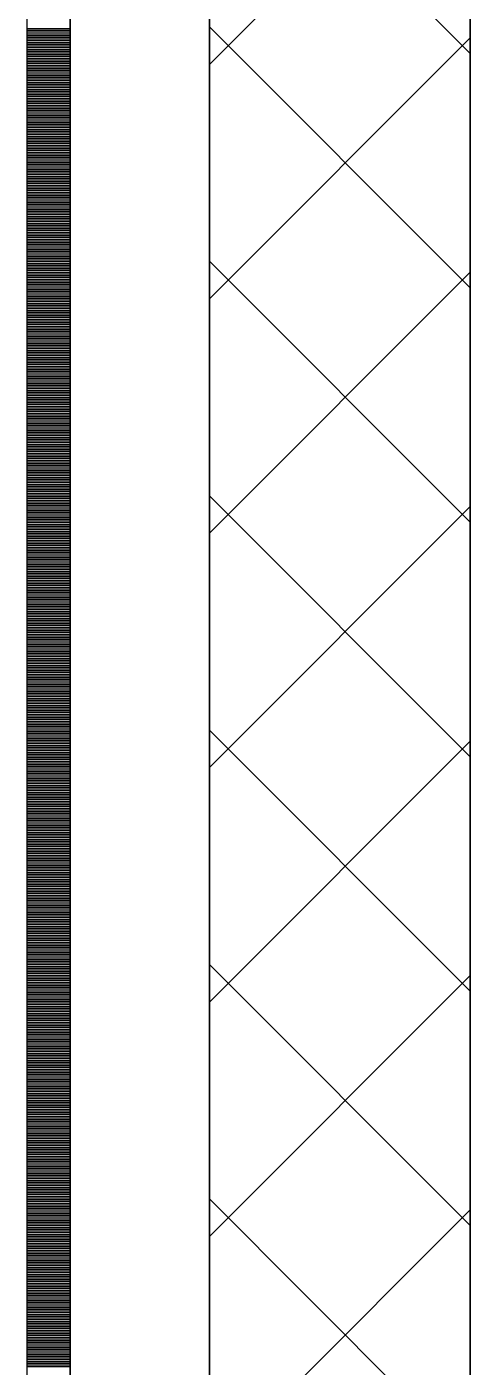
# Model space of a CAD drawing. Header units: millimetres. Extents: x -231292 to 573618, y -153144 to 564035.
# Drawn here: x 8548 to 8803, y 244443 to 245213 of the extents above; entities that cross this region are included whole.
import ezdxf

# ---------------------------------------------------------------- set-up
doc = ezdxf.new("R2010")
doc.units = ezdxf.units.MM
for name, color, linetype, lineweight in [('АР_Стены ПЕНОблок', 250, 'Continuous', 20), ('АР_Тонкая', 250, 'Continuous', 5), ('АР_Утеплитель', 250, 'Continuous', 0), ('АР_Штриховка', 250, 'Continuous', 0)]:
    doc.layers.add(name, color=color, linetype=linetype, lineweight=lineweight)
doc.layers.add('КР_Балки-0.5', color=60, linetype='Continuous', lineweight=50, plot=False)

msp = doc.modelspace()

# ---------------------------------------------------------------- linework, layer by layer
at = {"layer": 'АР_Стены ПЕНОблок', "color": 18, "linetype": 'Continuous', "lineweight": 25, "true_color": 0x000000}
msp.add_line((8803.243, 263866.253), (8803.243, 187666.253), dxfattribs=at)
at = {"layer": 'АР_Тонкая', "color": 18, "linetype": 'Continuous', "lineweight": 25, "true_color": 0x000000}
for p, q in [((8548.243, 263866.253), (8548.243, 187666.253)), ((8573.243, 263866.253), (8573.243, 187666.253)), ((8573.243, 187666.253), (8573.243, 263866.253)), ((8653.243, 187666.253), (8653.243, 263866.253))]:
    msp.add_line(p, q, dxfattribs=at)
at = {"layer": 'АР_Утеплитель', "color": 18, "linetype": 'Continuous', "lineweight": 25, "true_color": 0x000000}
for p, q in [((8653.243, 263866.253), (8653.243, 187666.253)), ((8803.243, 187666.253), (8803.243, 263866.253))]:
    msp.add_line(p, q, dxfattribs=at)
at = {"layer": 'АР_Штриховка', "color": 18, "linetype": 'Continuous', "lineweight": 25, "true_color": 0x000000}
for p, q in [((8803.243, 245197.605), (8653.243, 245347.605)), ((8653.243, 245191.318), (8803.243, 245341.318)), ((8548.243, 245212.002), (8573.243, 245212.002)), ((8548.243, 245211.002), (8573.243, 245211.002)), ((8548.243, 245210.002), (8573.243, 245210.002)), ((8548.243, 245209.002), (8573.243, 245209.002)), ((8803.243, 245062.901), (8653.243, 245212.901)), ((8548.243, 245208.002), (8573.243, 245208.002)), ((8548.243, 245207.002), (8573.243, 245207.002)), ((8548.243, 245206.002), (8573.243, 245206.002)), ((8548.243, 245205.002), (8573.243, 245205.002)), ((8548.243, 245204.002), (8573.243, 245204.002)), ((8548.243, 245203.002), (8573.243, 245203.002)), ((8548.243, 245202.002), (8573.243, 245202.002)), ((8548.243, 245201.002), (8573.243, 245201.002)), ((8653.243, 245056.614), (8803.243, 245206.614)), ((8548.243, 245200.002), (8573.243, 245200.002)), ((8548.243, 245199.002), (8573.243, 245199.002)), ((8548.243, 245198.002), (8573.243, 245198.002)), ((8548.243, 245197.002), (8573.243, 245197.002)), ((8548.243, 245196.002), (8573.243, 245196.002)), ((8548.243, 245195.002), (8573.243, 245195.002)), ((8548.243, 245194.002), (8573.243, 245194.002)), ((8548.243, 245193.002), (8573.243, 245193.002)), ((8548.243, 245192.002), (8573.243, 245192.002)), ((8548.243, 245191.002), (8573.243, 245191.002)), ((8548.243, 245190.002), (8573.243, 245190.002)), ((8548.243, 245189.002), (8573.243, 245189.002)), ((8548.243, 245188.002), (8573.243, 245188.002)), ((8548.243, 245187.002), (8573.243, 245187.002)), ((8548.243, 245186.002), (8573.243, 245186.002)), ((8548.243, 245185.002), (8573.243, 245185.002)), ((8548.243, 245184.002), (8573.243, 245184.002)), ((8548.243, 245183.002), (8573.243, 245183.002)), ((8548.243, 245182.002), (8573.243, 245182.002)), ((8548.243, 245181.002), (8573.243, 245181.002)), ((8548.243, 245180.002), (8573.243, 245180.002)), ((8548.243, 245179.002), (8573.243, 245179.002)), ((8548.243, 245178.002), (8573.243, 245178.002)), ((8548.243, 245177.002), (8573.243, 245177.002)), ((8548.243, 245176.002), (8573.243, 245176.002)), ((8548.243, 245175.002), (8573.243, 245175.002)), ((8548.243, 245174.002), (8573.243, 245174.002)), ((8548.243, 245173.002), (8573.243, 245173.002)), ((8548.243, 245172.002), (8573.243, 245172.002)), ((8548.243, 245171.002), (8573.243, 245171.002)), ((8548.243, 245170.002), (8573.243, 245170.002)), ((8548.243, 245169.002), (8573.243, 245169.002)), ((8548.243, 245168.002), (8573.243, 245168.002)), ((8548.243, 245167.002), (8573.243, 245167.002)), ((8548.243, 245166.002), (8573.243, 245166.002)), ((8548.243, 245165.002), (8573.243, 245165.002)), ((8548.243, 245164.002), (8573.243, 245164.002)), ((8548.243, 245163.002), (8573.243, 245163.002)), ((8548.243, 245162.002), (8573.243, 245162.002)), ((8548.243, 245161.002), (8573.243, 245161.002)), ((8548.243, 245160.002), (8573.243, 245160.002)), ((8548.243, 245159.002), (8573.243, 245159.002)), ((8548.243, 245158.002), (8573.243, 245158.002)), ((8548.243, 245157.002), (8573.243, 245157.002)), ((8548.243, 245156.002), (8573.243, 245156.002)), ((8548.243, 245155.002), (8573.243, 245155.002)), ((8548.243, 245154.002), (8573.243, 245154.002)), ((8548.243, 245153.002), (8573.243, 245153.002)), ((8548.243, 245152.002), (8573.243, 245152.002)), ((8548.243, 245151.002), (8573.243, 245151.002)), ((8548.243, 245150.002), (8573.243, 245150.002)), ((8548.243, 245149.002), (8573.243, 245149.002)), ((8548.243, 245148.002), (8573.243, 245148.002)), ((8548.243, 245147.002), (8573.243, 245147.002)), ((8548.243, 245146.002), (8573.243, 245146.002)), ((8548.243, 245145.002), (8573.243, 245145.002)), ((8548.243, 245144.002), (8573.243, 245144.002)), ((8548.243, 245143.002), (8573.243, 245143.002)), ((8548.243, 245142.002), (8573.243, 245142.002)), ((8548.243, 245141.002), (8573.243, 245141.002)), ((8548.243, 245140.002), (8573.243, 245140.002)), ((8548.243, 245139.002), (8573.243, 245139.002)), ((8548.243, 245138.002), (8573.243, 245138.002)), ((8548.243, 245137.002), (8573.243, 245137.002)), ((8548.243, 245136.002), (8573.243, 245136.002)), ((8548.243, 245135.002), (8573.243, 245135.002)), ((8548.243, 245134.002), (8573.243, 245134.002)), ((8548.243, 245133.002), (8573.243, 245133.002)), ((8548.243, 245132.002), (8573.243, 245132.002)), ((8548.243, 245131.002), (8573.243, 245131.002)), ((8548.243, 245130.002), (8573.243, 245130.002)), ((8548.243, 245129.002), (8573.243, 245129.002)), ((8548.243, 245128.002), (8573.243, 245128.002)), ((8548.243, 245127.002), (8573.243, 245127.002)), ((8548.243, 245126.002), (8573.243, 245126.002)), ((8548.243, 245125.002), (8573.243, 245125.002)), ((8548.243, 245124.002), (8573.243, 245124.002)), ((8548.243, 245123.002), (8573.243, 245123.002)), ((8548.243, 245122.002), (8573.243, 245122.002)), ((8548.243, 245121.002), (8573.243, 245121.002)), ((8548.243, 245120.002), (8573.243, 245120.002)), ((8548.243, 245119.002), (8573.243, 245119.002)), ((8548.243, 245118.002), (8573.243, 245118.002)), ((8548.243, 245117.002), (8573.243, 245117.002)), ((8548.243, 245116.002), (8573.243, 245116.002)), ((8548.243, 245115.002), (8573.243, 245115.002)), ((8548.243, 245114.002), (8573.243, 245114.002)), ((8548.243, 245113.002), (8573.243, 245113.002)), ((8548.243, 245112.002), (8573.243, 245112.002)), ((8548.243, 245111.002), (8573.243, 245111.002)), ((8548.243, 245110.002), (8573.243, 245110.002)), ((8548.243, 245109.002), (8573.243, 245109.002)), ((8548.243, 245108.002), (8573.243, 245108.002)), ((8548.243, 245107.002), (8573.243, 245107.002)), ((8548.243, 245106.002), (8573.243, 245106.002)), ((8548.243, 245105.002), (8573.243, 245105.002)), ((8548.243, 245104.002), (8573.243, 245104.002)), ((8548.243, 245103.002), (8573.243, 245103.002)), ((8548.243, 245102.002), (8573.243, 245102.002)), ((8548.243, 245101.002), (8573.243, 245101.002)), ((8548.243, 245100.002), (8573.243, 245100.002)), ((8548.243, 245099.002), (8573.243, 245099.002)), ((8548.243, 245098.002), (8573.243, 245098.002)), ((8548.243, 245097.002), (8573.243, 245097.002)), ((8548.243, 245096.002), (8573.243, 245096.002)), ((8548.243, 245095.002), (8573.243, 245095.002)), ((8548.243, 245094.002), (8573.243, 245094.002)), ((8548.243, 245093.002), (8573.243, 245093.002)), ((8548.243, 245092.002), (8573.243, 245092.002)), ((8548.243, 245091.002), (8573.243, 245091.002)), ((8548.243, 245090.002), (8573.243, 245090.002)), ((8548.243, 245089.002), (8573.243, 245089.002)), ((8548.243, 245088.002), (8573.243, 245088.002)), ((8548.243, 245087.002), (8573.243, 245087.002)), ((8548.243, 245086.002), (8573.243, 245086.002)), ((8548.243, 245085.002), (8573.243, 245085.002)), ((8548.243, 245084.002), (8573.243, 245084.002)), ((8548.243, 245083.002), (8573.243, 245083.002)), ((8548.243, 245082.002), (8573.243, 245082.002)), ((8548.243, 245081.002), (8573.243, 245081.002)), ((8548.243, 245080.002), (8573.243, 245080.002)), ((8548.243, 245079.002), (8573.243, 245079.002)), ((8548.243, 245078.002), (8573.243, 245078.002)), ((8803.243, 244928.197), (8653.243, 245078.197)), ((8548.243, 245077.002), (8573.243, 245077.002)), ((8548.243, 245076.002), (8573.243, 245076.002)), ((8548.243, 245075.002), (8573.243, 245075.002)), ((8548.243, 245074.002), (8573.243, 245074.002)), ((8548.243, 245073.002), (8573.243, 245073.002)), ((8548.243, 245072.002), (8573.243, 245072.002)), ((8548.243, 245071.002), (8573.243, 245071.002)), ((8548.243, 245070.002), (8573.243, 245070.002)), ((8653.243, 244921.91), (8803.243, 245071.91)), ((8548.243, 245069.002), (8573.243, 245069.002)), ((8548.243, 245068.002), (8573.243, 245068.002)), ((8548.243, 245067.002), (8573.243, 245067.002)), ((8548.243, 245066.002), (8573.243, 245066.002)), ((8548.243, 245065.002), (8573.243, 245065.002)), ((8548.243, 245064.002), (8573.243, 245064.002)), ((8548.243, 245063.002), (8573.243, 245063.002)), ((8548.243, 245062.002), (8573.243, 245062.002)), ((8548.243, 245061.002), (8573.243, 245061.002)), ((8548.243, 245060.002), (8573.243, 245060.002)), ((8548.243, 245059.002), (8573.243, 245059.002)), ((8548.243, 245058.002), (8573.243, 245058.002)), ((8548.243, 245057.002), (8573.243, 245057.002)), ((8548.243, 245056.002), (8573.243, 245056.002)), ((8548.243, 245055.002), (8573.243, 245055.002)), ((8548.243, 245054.002), (8573.243, 245054.002)), ((8548.243, 245053.002), (8573.243, 245053.002)), ((8548.243, 245052.002), (8573.243, 245052.002)), ((8548.243, 245051.002), (8573.243, 245051.002)), ((8548.243, 245050.002), (8573.243, 245050.002)), ((8548.243, 245049.002), (8573.243, 245049.002)), ((8548.243, 245048.002), (8573.243, 245048.002)), ((8548.243, 245047.002), (8573.243, 245047.002)), ((8548.243, 245046.002), (8573.243, 245046.002)), ((8548.243, 245045.002), (8573.243, 245045.002)), ((8548.243, 245044.002), (8573.243, 245044.002)), ((8548.243, 245043.002), (8573.243, 245043.002)), ((8548.243, 245042.002), (8573.243, 245042.002)), ((8548.243, 245041.002), (8573.243, 245041.002)), ((8548.243, 245040.002), (8573.243, 245040.002)), ((8548.243, 245039.002), (8573.243, 245039.002)), ((8548.243, 245038.002), (8573.243, 245038.002)), ((8548.243, 245037.002), (8573.243, 245037.002)), ((8548.243, 245036.002), (8573.243, 245036.002)), ((8548.243, 245035.002), (8573.243, 245035.002)), ((8548.243, 245034.002), (8573.243, 245034.002)), ((8548.243, 245033.002), (8573.243, 245033.002)), ((8548.243, 245032.002), (8573.243, 245032.002)), ((8548.243, 245031.002), (8573.243, 245031.002)), ((8548.243, 245030.002), (8573.243, 245030.002)), ((8548.243, 245029.002), (8573.243, 245029.002)), ((8548.243, 245028.002), (8573.243, 245028.002)), ((8548.243, 245027.002), (8573.243, 245027.002)), ((8548.243, 245026.002), (8573.243, 245026.002)), ((8548.243, 245025.002), (8573.243, 245025.002)), ((8548.243, 245024.002), (8573.243, 245024.002)), ((8548.243, 245023.002), (8573.243, 245023.002)), ((8548.243, 245022.002), (8573.243, 245022.002)), ((8548.243, 245021.002), (8573.243, 245021.002)), ((8548.243, 245020.002), (8573.243, 245020.002)), ((8548.243, 245019.002), (8573.243, 245019.002)), ((8548.243, 245018.002), (8573.243, 245018.002)), ((8548.243, 245017.002), (8573.243, 245017.002)), ((8548.243, 245016.002), (8573.243, 245016.002)), ((8548.243, 245015.002), (8573.243, 245015.002)), ((8548.243, 245014.002), (8573.243, 245014.002)), ((8548.243, 245013.002), (8573.243, 245013.002)), ((8548.243, 245012.002), (8573.243, 245012.002)), ((8548.243, 245011.002), (8573.243, 245011.002)), ((8548.243, 245010.002), (8573.243, 245010.002)), ((8548.243, 245009.002), (8573.243, 245009.002)), ((8548.243, 245008.002), (8573.243, 245008.002)), ((8548.243, 245007.002), (8573.243, 245007.002)), ((8548.243, 245006.002), (8573.243, 245006.002)), ((8548.243, 245005.002), (8573.243, 245005.002)), ((8548.243, 245004.002), (8573.243, 245004.002)), ((8548.243, 245003.002), (8573.243, 245003.002)), ((8548.243, 245002.002), (8573.243, 245002.002)), ((8548.243, 245001.002), (8573.243, 245001.002)), ((8548.243, 245000.002), (8573.243, 245000.002)), ((8548.243, 244999.002), (8573.243, 244999.002)), ((8548.243, 244998.002), (8573.243, 244998.002)), ((8548.243, 244997.002), (8573.243, 244997.002)), ((8548.243, 244996.002), (8573.243, 244996.002)), ((8548.243, 244995.002), (8573.243, 244995.002)), ((8548.243, 244994.002), (8573.243, 244994.002)), ((8548.243, 244993.002), (8573.243, 244993.002)), ((8548.243, 244992.002), (8573.243, 244992.002)), ((8548.243, 244991.002), (8573.243, 244991.002)), ((8548.243, 244990.002), (8573.243, 244990.002)), ((8548.243, 244989.002), (8573.243, 244989.002)), ((8548.243, 244988.002), (8573.243, 244988.002)), ((8548.243, 244987.002), (8573.243, 244987.002)), ((8548.243, 244986.002), (8573.243, 244986.002)), ((8548.243, 244985.002), (8573.243, 244985.002)), ((8548.243, 244984.002), (8573.243, 244984.002)), ((8548.243, 244983.002), (8573.243, 244983.002)), ((8548.243, 244982.002), (8573.243, 244982.002)), ((8548.243, 244981.002), (8573.243, 244981.002)), ((8548.243, 244980.002), (8573.243, 244980.002)), ((8548.243, 244979.002), (8573.243, 244979.002)), ((8548.243, 244978.002), (8573.243, 244978.002)), ((8548.243, 244977.002), (8573.243, 244977.002)), ((8548.243, 244976.002), (8573.243, 244976.002)), ((8548.243, 244975.002), (8573.243, 244975.002)), ((8548.243, 244974.002), (8573.243, 244974.002)), ((8548.243, 244973.002), (8573.243, 244973.002)), ((8548.243, 244972.002), (8573.243, 244972.002)), ((8548.243, 244971.002), (8573.243, 244971.002)), ((8548.243, 244970.002), (8573.243, 244970.002)), ((8548.243, 244969.002), (8573.243, 244969.002)), ((8548.243, 244968.002), (8573.243, 244968.002)), ((8548.243, 244967.002), (8573.243, 244967.002)), ((8548.243, 244966.002), (8573.243, 244966.002)), ((8548.243, 244965.002), (8573.243, 244965.002)), ((8548.243, 244964.002), (8573.243, 244964.002)), ((8548.243, 244963.002), (8573.243, 244963.002)), ((8548.243, 244962.002), (8573.243, 244962.002)), ((8548.243, 244961.002), (8573.243, 244961.002)), ((8548.243, 244960.002), (8573.243, 244960.002)), ((8548.243, 244959.002), (8573.243, 244959.002)), ((8548.243, 244958.002), (8573.243, 244958.002)), ((8548.243, 244957.002), (8573.243, 244957.002)), ((8548.243, 244956.002), (8573.243, 244956.002)), ((8548.243, 244955.002), (8573.243, 244955.002)), ((8548.243, 244954.002), (8573.243, 244954.002)), ((8548.243, 244953.002), (8573.243, 244953.002)), ((8548.243, 244952.002), (8573.243, 244952.002)), ((8548.243, 244951.002), (8573.243, 244951.002)), ((8548.243, 244950.002), (8573.243, 244950.002)), ((8548.243, 244949.002), (8573.243, 244949.002)), ((8548.243, 244948.002), (8573.243, 244948.002)), ((8548.243, 244947.002), (8573.243, 244947.002)), ((8548.243, 244946.002), (8573.243, 244946.002)), ((8548.243, 244945.002), (8573.243, 244945.002)), ((8548.243, 244944.002), (8573.243, 244944.002)), ((8548.243, 244943.002), (8573.243, 244943.002)), ((8548.243, 244942.002), (8573.243, 244942.002)), ((8548.243, 244941.002), (8573.243, 244941.002)), ((8548.243, 244940.002), (8573.243, 244940.002)), ((8548.243, 244939.002), (8573.243, 244939.002)), ((8803.243, 244793.493), (8653.243, 244943.493)), ((8548.243, 244938.002), (8573.243, 244938.002)), ((8548.243, 244937.002), (8573.243, 244937.002)), ((8548.243, 244936.002), (8573.243, 244936.002)), ((8548.243, 244935.002), (8573.243, 244935.002)), ((8548.243, 244934.002), (8573.243, 244934.002)), ((8548.243, 244933.002), (8573.243, 244933.002)), ((8548.243, 244932.002), (8573.243, 244932.002)), ((8653.243, 244787.206), (8803.243, 244937.206)), ((8548.243, 244931.002), (8573.243, 244931.002)), ((8548.243, 244930.002), (8573.243, 244930.002)), ((8548.243, 244929.002), (8573.243, 244929.002)), ((8548.243, 244928.002), (8573.243, 244928.002)), ((8548.243, 244927.002), (8573.243, 244927.002)), ((8548.243, 244926.002), (8573.243, 244926.002)), ((8548.243, 244925.002), (8573.243, 244925.002)), ((8548.243, 244924.002), (8573.243, 244924.002)), ((8548.243, 244923.002), (8573.243, 244923.002)), ((8548.243, 244922.002), (8573.243, 244922.002)), ((8548.243, 244921.002), (8573.243, 244921.002)), ((8548.243, 244920.002), (8573.243, 244920.002)), ((8548.243, 244919.002), (8573.243, 244919.002)), ((8548.243, 244918.002), (8573.243, 244918.002)), ((8548.243, 244917.002), (8573.243, 244917.002)), ((8548.243, 244916.002), (8573.243, 244916.002)), ((8548.243, 244915.002), (8573.243, 244915.002)), ((8548.243, 244914.002), (8573.243, 244914.002)), ((8548.243, 244913.002), (8573.243, 244913.002)), ((8548.243, 244912.002), (8573.243, 244912.002)), ((8548.243, 244911.002), (8573.243, 244911.002)), ((8548.243, 244910.002), (8573.243, 244910.002)), ((8548.243, 244909.002), (8573.243, 244909.002)), ((8548.243, 244908.002), (8573.243, 244908.002)), ((8548.243, 244907.002), (8573.243, 244907.002)), ((8548.243, 244906.002), (8573.243, 244906.002)), ((8548.243, 244905.002), (8573.243, 244905.002)), ((8548.243, 244904.002), (8573.243, 244904.002)), ((8548.243, 244903.002), (8573.243, 244903.002)), ((8548.243, 244902.002), (8573.243, 244902.002)), ((8548.243, 244901.002), (8573.243, 244901.002)), ((8548.243, 244900.002), (8573.243, 244900.002)), ((8548.243, 244899.002), (8573.243, 244899.002)), ((8548.243, 244898.002), (8573.243, 244898.002)), ((8548.243, 244897.002), (8573.243, 244897.002)), ((8548.243, 244896.002), (8573.243, 244896.002)), ((8548.243, 244895.002), (8573.243, 244895.002)), ((8548.243, 244894.002), (8573.243, 244894.002)), ((8548.243, 244893.002), (8573.243, 244893.002)), ((8548.243, 244892.002), (8573.243, 244892.002)), ((8548.243, 244891.002), (8573.243, 244891.002)), ((8548.243, 244890.002), (8573.243, 244890.002)), ((8548.243, 244889.002), (8573.243, 244889.002)), ((8548.243, 244888.002), (8573.243, 244888.002)), ((8548.243, 244887.002), (8573.243, 244887.002)), ((8548.243, 244886.002), (8573.243, 244886.002)), ((8548.243, 244885.002), (8573.243, 244885.002)), ((8548.243, 244884.002), (8573.243, 244884.002)), ((8548.243, 244883.002), (8573.243, 244883.002)), ((8548.243, 244882.002), (8573.243, 244882.002)), ((8548.243, 244881.002), (8573.243, 244881.002)), ((8548.243, 244880.002), (8573.243, 244880.002)), ((8548.243, 244879.002), (8573.243, 244879.002)), ((8548.243, 244878.002), (8573.243, 244878.002)), ((8548.243, 244877.002), (8573.243, 244877.002)), ((8548.243, 244876.002), (8573.243, 244876.002)), ((8548.243, 244875.002), (8573.243, 244875.002)), ((8548.243, 244874.002), (8573.243, 244874.002)), ((8548.243, 244873.002), (8573.243, 244873.002)), ((8548.243, 244872.002), (8573.243, 244872.002)), ((8548.243, 244871.002), (8573.243, 244871.002)), ((8548.243, 244870.002), (8573.243, 244870.002)), ((8548.243, 244869.002), (8573.243, 244869.002)), ((8548.243, 244868.002), (8573.243, 244868.002)), ((8548.243, 244867.002), (8573.243, 244867.002)), ((8548.243, 244866.002), (8573.243, 244866.002)), ((8548.243, 244865.002), (8573.243, 244865.002)), ((8548.243, 244864.002), (8573.243, 244864.002)), ((8548.243, 244863.002), (8573.243, 244863.002)), ((8548.243, 244862.002), (8573.243, 244862.002)), ((8548.243, 244861.002), (8573.243, 244861.002)), ((8548.243, 244860.002), (8573.243, 244860.002)), ((8548.243, 244859.002), (8573.243, 244859.002)), ((8548.243, 244858.002), (8573.243, 244858.002)), ((8548.243, 244857.002), (8573.243, 244857.002)), ((8548.243, 244856.002), (8573.243, 244856.002)), ((8548.243, 244855.002), (8573.243, 244855.002)), ((8548.243, 244854.002), (8573.243, 244854.002)), ((8548.243, 244853.002), (8573.243, 244853.002)), ((8548.243, 244852.002), (8573.243, 244852.002)), ((8548.243, 244851.002), (8573.243, 244851.002)), ((8548.243, 244850.002), (8573.243, 244850.002)), ((8548.243, 244849.002), (8573.243, 244849.002)), ((8548.243, 244848.002), (8573.243, 244848.002)), ((8548.243, 244847.002), (8573.243, 244847.002)), ((8548.243, 244846.002), (8573.243, 244846.002)), ((8548.243, 244845.002), (8573.243, 244845.002)), ((8548.243, 244844.002), (8573.243, 244844.002)), ((8548.243, 244843.002), (8573.243, 244843.002)), ((8548.243, 244842.002), (8573.243, 244842.002)), ((8548.243, 244841.002), (8573.243, 244841.002)), ((8548.243, 244840.002), (8573.243, 244840.002)), ((8548.243, 244839.002), (8573.243, 244839.002)), ((8548.243, 244838.002), (8573.243, 244838.002)), ((8548.243, 244837.002), (8573.243, 244837.002)), ((8548.243, 244836.002), (8573.243, 244836.002)), ((8548.243, 244835.002), (8573.243, 244835.002)), ((8548.243, 244834.002), (8573.243, 244834.002)), ((8548.243, 244833.002), (8573.243, 244833.002)), ((8548.243, 244832.002), (8573.243, 244832.002)), ((8548.243, 244831.002), (8573.243, 244831.002)), ((8548.243, 244830.002), (8573.243, 244830.002)), ((8548.243, 244829.002), (8573.243, 244829.002)), ((8548.243, 244828.002), (8573.243, 244828.002)), ((8548.243, 244827.002), (8573.243, 244827.002)), ((8548.243, 244826.002), (8573.243, 244826.002)), ((8548.243, 244825.002), (8573.243, 244825.002)), ((8548.243, 244824.002), (8573.243, 244824.002)), ((8548.243, 244823.002), (8573.243, 244823.002)), ((8548.243, 244822.002), (8573.243, 244822.002)), ((8548.243, 244821.002), (8573.243, 244821.002)), ((8548.243, 244820.002), (8573.243, 244820.002)), ((8548.243, 244819.002), (8573.243, 244819.002)), ((8548.243, 244818.002), (8573.243, 244818.002)), ((8548.243, 244817.002), (8573.243, 244817.002)), ((8548.243, 244816.002), (8573.243, 244816.002)), ((8548.243, 244815.002), (8573.243, 244815.002)), ((8548.243, 244814.002), (8573.243, 244814.002)), ((8548.243, 244813.002), (8573.243, 244813.002)), ((8548.243, 244812.002), (8573.243, 244812.002)), ((8548.243, 244811.002), (8573.243, 244811.002)), ((8548.243, 244810.002), (8573.243, 244810.002)), ((8548.243, 244809.002), (8573.243, 244809.002)), ((8548.243, 244808.002), (8573.243, 244808.002)), ((8803.243, 244658.79), (8653.243, 244808.79)), ((8548.243, 244807.002), (8573.243, 244807.002)), ((8548.243, 244806.002), (8573.243, 244806.002)), ((8548.243, 244805.002), (8573.243, 244805.002)), ((8548.243, 244804.002), (8573.243, 244804.002)), ((8548.243, 244803.002), (8573.243, 244803.002)), ((8548.243, 244802.002), (8573.243, 244802.002)), ((8548.243, 244801.002), (8573.243, 244801.002)), ((8653.243, 244652.503), (8803.243, 244802.503)), ((8548.243, 244800.002), (8573.243, 244800.002)), ((8548.243, 244799.002), (8573.243, 244799.002)), ((8548.243, 244798.002), (8573.243, 244798.002)), ((8548.243, 244797.002), (8573.243, 244797.002)), ((8548.243, 244796.002), (8573.243, 244796.002)), ((8548.243, 244795.002), (8573.243, 244795.002)), ((8548.243, 244794.002), (8573.243, 244794.002)), ((8548.243, 244793.002), (8573.243, 244793.002)), ((8548.243, 244792.002), (8573.243, 244792.002)), ((8548.243, 244791.002), (8573.243, 244791.002)), ((8548.243, 244790.002), (8573.243, 244790.002)), ((8548.243, 244789.002), (8573.243, 244789.002)), ((8548.243, 244788.002), (8573.243, 244788.002)), ((8548.243, 244787.002), (8573.243, 244787.002)), ((8548.243, 244786.002), (8573.243, 244786.002)), ((8548.243, 244785.002), (8573.243, 244785.002)), ((8548.243, 244784.002), (8573.243, 244784.002)), ((8548.243, 244783.002), (8573.243, 244783.002)), ((8548.243, 244782.002), (8573.243, 244782.002)), ((8548.243, 244781.002), (8573.243, 244781.002)), ((8548.243, 244780.002), (8573.243, 244780.002)), ((8548.243, 244779.002), (8573.243, 244779.002)), ((8548.243, 244778.002), (8573.243, 244778.002)), ((8548.243, 244777.002), (8573.243, 244777.002)), ((8548.243, 244776.002), (8573.243, 244776.002)), ((8548.243, 244775.002), (8573.243, 244775.002)), ((8548.243, 244774.002), (8573.243, 244774.002)), ((8548.243, 244773.002), (8573.243, 244773.002)), ((8548.243, 244772.002), (8573.243, 244772.002)), ((8548.243, 244771.002), (8573.243, 244771.002)), ((8548.243, 244770.002), (8573.243, 244770.002)), ((8548.243, 244769.002), (8573.243, 244769.002)), ((8548.243, 244768.002), (8573.243, 244768.002)), ((8548.243, 244767.002), (8573.243, 244767.002)), ((8548.243, 244766.002), (8573.243, 244766.002)), ((8548.243, 244765.002), (8573.243, 244765.002)), ((8548.243, 244764.002), (8573.243, 244764.002)), ((8548.243, 244763.002), (8573.243, 244763.002)), ((8548.243, 244762.002), (8573.243, 244762.002)), ((8803.243, 244762.336), (8803.28, 244762.35)), ((8548.243, 244761.002), (8573.243, 244761.002)), ((8548.243, 244760.002), (8573.243, 244760.002)), ((8548.243, 244759.002), (8573.243, 244759.002)), ((8548.243, 244758.002), (8573.243, 244758.002)), ((8548.243, 244757.002), (8573.243, 244757.002)), ((8548.243, 244756.002), (8573.243, 244756.002)), ((8548.243, 244755.002), (8573.243, 244755.002)), ((8548.243, 244754.002), (8573.243, 244754.002)), ((8548.243, 244753.002), (8573.243, 244753.002)), ((8548.243, 244752.002), (8573.243, 244752.002)), ((8548.243, 244751.002), (8573.243, 244751.002)), ((8548.243, 244750.002), (8573.243, 244750.002)), ((8548.243, 244749.002), (8573.243, 244749.002)), ((8548.243, 244748.002), (8573.243, 244748.002)), ((8548.243, 244747.002), (8573.243, 244747.002)), ((8548.243, 244746.002), (8573.243, 244746.002)), ((8548.243, 244745.002), (8573.243, 244745.002)), ((8548.243, 244744.002), (8573.243, 244744.002)), ((8548.243, 244743.002), (8573.243, 244743.002)), ((8548.243, 244742.002), (8573.243, 244742.002)), ((8548.243, 244741.002), (8573.243, 244741.002)), ((8548.243, 244740.002), (8573.243, 244740.002)), ((8548.243, 244739.002), (8573.243, 244739.002)), ((8548.243, 244738.002), (8573.243, 244738.002)), ((8548.243, 244737.002), (8573.243, 244737.002)), ((8548.243, 244736.002), (8573.243, 244736.002)), ((8548.243, 244735.002), (8573.243, 244735.002)), ((8548.243, 244734.002), (8573.243, 244734.002)), ((8548.243, 244733.002), (8573.243, 244733.002)), ((8548.243, 244732.002), (8573.243, 244732.002)), ((8548.243, 244731.002), (8573.243, 244731.002)), ((8548.243, 244730.002), (8573.243, 244730.002)), ((8548.243, 244729.002), (8573.243, 244729.002)), ((8548.243, 244728.002), (8573.243, 244728.002)), ((8548.243, 244727.002), (8573.243, 244727.002)), ((8548.243, 244726.002), (8573.243, 244726.002)), ((8548.243, 244725.002), (8573.243, 244725.002)), ((8548.243, 244724.002), (8573.243, 244724.002)), ((8548.243, 244723.002), (8573.243, 244723.002)), ((8548.243, 244722.002), (8573.243, 244722.002)), ((8548.243, 244721.002), (8573.243, 244721.002)), ((8548.243, 244720.002), (8573.243, 244720.002)), ((8548.243, 244719.002), (8573.243, 244719.002)), ((8548.243, 244718.002), (8573.243, 244718.002)), ((8548.243, 244717.002), (8573.243, 244717.002)), ((8548.243, 244716.002), (8573.243, 244716.002)), ((8548.243, 244715.002), (8573.243, 244715.002)), ((8548.243, 244714.002), (8573.243, 244714.002)), ((8548.243, 244713.002), (8573.243, 244713.002)), ((8548.243, 244712.002), (8573.243, 244712.002)), ((8548.243, 244711.002), (8573.243, 244711.002)), ((8548.243, 244710.002), (8573.243, 244710.002)), ((8548.243, 244709.002), (8573.243, 244709.002)), ((8548.243, 244708.002), (8573.243, 244708.002)), ((8548.243, 244707.002), (8573.243, 244707.002)), ((8548.243, 244706.002), (8573.243, 244706.002)), ((8548.243, 244705.002), (8573.243, 244705.002)), ((8548.243, 244704.002), (8573.243, 244704.002)), ((8548.243, 244703.002), (8573.243, 244703.002)), ((8548.243, 244702.002), (8573.243, 244702.002)), ((8548.243, 244701.002), (8573.243, 244701.002)), ((8548.243, 244700.002), (8573.243, 244700.002)), ((8548.243, 244699.002), (8573.243, 244699.002)), ((8548.243, 244698.002), (8573.243, 244698.002)), ((8548.243, 244697.002), (8573.243, 244697.002)), ((8548.243, 244696.002), (8573.243, 244696.002)), ((8548.243, 244695.002), (8573.243, 244695.002)), ((8548.243, 244694.002), (8573.243, 244694.002)), ((8548.243, 244693.002), (8573.243, 244693.002)), ((8548.243, 244692.002), (8573.243, 244692.002)), ((8548.243, 244691.002), (8573.243, 244691.002)), ((8548.243, 244690.002), (8573.243, 244690.002)), ((8548.243, 244689.002), (8573.243, 244689.002)), ((8548.243, 244688.002), (8573.243, 244688.002)), ((8548.243, 244687.002), (8573.243, 244687.002)), ((8548.243, 244686.002), (8573.243, 244686.002)), ((8548.243, 244685.002), (8573.243, 244685.002)), ((8548.243, 244684.002), (8573.243, 244684.002)), ((8548.243, 244683.002), (8573.243, 244683.002)), ((8548.243, 244682.002), (8573.243, 244682.002)), ((8548.243, 244681.002), (8573.243, 244681.002)), ((8548.243, 244680.002), (8573.243, 244680.002)), ((8548.243, 244679.002), (8573.243, 244679.002)), ((8548.243, 244678.002), (8573.243, 244678.002)), ((8548.243, 244677.002), (8573.243, 244677.002)), ((8548.243, 244676.002), (8573.243, 244676.002)), ((8548.243, 244675.002), (8573.243, 244675.002)), ((8548.243, 244674.002), (8573.243, 244674.002)), ((8548.243, 244673.002), (8573.243, 244673.002)), ((8548.243, 244672.002), (8573.243, 244672.002)), ((8548.243, 244671.002), (8573.243, 244671.002)), ((8548.243, 244670.002), (8573.243, 244670.002)), ((8803.243, 244524.086), (8653.243, 244674.086)), ((8548.243, 244669.002), (8573.243, 244669.002)), ((8548.243, 244668.002), (8573.243, 244668.002)), ((8548.243, 244667.002), (8573.243, 244667.002)), ((8548.243, 244666.002), (8573.243, 244666.002)), ((8548.243, 244665.002), (8573.243, 244665.002)), ((8548.243, 244664.002), (8573.243, 244664.002)), ((8548.243, 244663.002), (8573.243, 244663.002)), ((8548.243, 244662.002), (8573.243, 244662.002)), ((8653.243, 244517.799), (8803.243, 244667.799)), ((8548.243, 244661.002), (8573.243, 244661.002)), ((8548.243, 244660.002), (8573.243, 244660.002)), ((8548.243, 244659.002), (8573.243, 244659.002)), ((8548.243, 244658.002), (8573.243, 244658.002)), ((8548.243, 244657.002), (8573.243, 244657.002)), ((8548.243, 244656.002), (8573.243, 244656.002)), ((8548.243, 244655.002), (8573.243, 244655.002)), ((8548.243, 244654.002), (8573.243, 244654.002)), ((8548.243, 244653.002), (8573.243, 244653.002)), ((8548.243, 244652.002), (8573.243, 244652.002)), ((8548.243, 244651.002), (8573.243, 244651.002)), ((8548.243, 244650.002), (8573.243, 244650.002)), ((8548.243, 244649.002), (8573.243, 244649.002)), ((8548.243, 244648.002), (8573.243, 244648.002)), ((8548.243, 244647.002), (8573.243, 244647.002)), ((8548.243, 244646.002), (8573.243, 244646.002)), ((8548.243, 244645.002), (8573.243, 244645.002)), ((8548.243, 244644.002), (8573.243, 244644.002)), ((8548.243, 244643.002), (8573.243, 244643.002)), ((8548.243, 244642.002), (8573.243, 244642.002)), ((8548.243, 244641.002), (8573.243, 244641.002)), ((8548.243, 244640.002), (8573.243, 244640.002)), ((8548.243, 244639.002), (8573.243, 244639.002)), ((8548.243, 244638.002), (8573.243, 244638.002)), ((8548.243, 244637.002), (8573.243, 244637.002)), ((8548.243, 244636.002), (8573.243, 244636.002)), ((8548.243, 244635.002), (8573.243, 244635.002)), ((8548.243, 244634.002), (8573.243, 244634.002)), ((8548.243, 244633.002), (8573.243, 244633.002)), ((8548.243, 244632.002), (8573.243, 244632.002)), ((8548.243, 244631.002), (8573.243, 244631.002)), ((8548.243, 244630.002), (8573.243, 244630.002)), ((8548.243, 244629.002), (8573.243, 244629.002)), ((8548.243, 244628.002), (8573.243, 244628.002)), ((8548.243, 244627.002), (8573.243, 244627.002)), ((8548.243, 244626.002), (8573.243, 244626.002)), ((8548.243, 244625.002), (8573.243, 244625.002)), ((8548.243, 244624.002), (8573.243, 244624.002)), ((8548.243, 244623.002), (8573.243, 244623.002)), ((8548.243, 244622.002), (8573.243, 244622.002)), ((8548.243, 244621.002), (8573.243, 244621.002)), ((8548.243, 244620.002), (8573.243, 244620.002)), ((8548.243, 244619.002), (8573.243, 244619.002)), ((8548.243, 244618.002), (8573.243, 244618.002)), ((8548.243, 244617.002), (8573.243, 244617.002)), ((8548.243, 244616.002), (8573.243, 244616.002)), ((8548.243, 244615.002), (8573.243, 244615.002)), ((8548.243, 244614.002), (8573.243, 244614.002)), ((8548.243, 244613.002), (8573.243, 244613.002)), ((8548.243, 244612.002), (8573.243, 244612.002)), ((8548.243, 244611.002), (8573.243, 244611.002)), ((8548.243, 244610.002), (8573.243, 244610.002)), ((8548.243, 244609.002), (8573.243, 244609.002)), ((8548.243, 244608.002), (8573.243, 244608.002)), ((8548.243, 244607.002), (8573.243, 244607.002)), ((8548.243, 244606.002), (8573.243, 244606.002)), ((8548.243, 244605.002), (8573.243, 244605.002)), ((8548.243, 244604.002), (8573.243, 244604.002)), ((8548.243, 244603.002), (8573.243, 244603.002)), ((8548.243, 244602.002), (8573.243, 244602.002)), ((8548.243, 244601.002), (8573.243, 244601.002)), ((8548.243, 244600.002), (8573.243, 244600.002)), ((8548.243, 244599.002), (8573.243, 244599.002)), ((8548.243, 244598.002), (8573.243, 244598.002)), ((8548.243, 244597.002), (8573.243, 244597.002)), ((8548.243, 244596.002), (8573.243, 244596.002)), ((8548.243, 244595.002), (8573.243, 244595.002)), ((8548.243, 244594.002), (8573.243, 244594.002)), ((8548.243, 244593.002), (8573.243, 244593.002)), ((8548.243, 244592.002), (8573.243, 244592.002)), ((8548.243, 244591.002), (8573.243, 244591.002)), ((8548.243, 244590.002), (8573.243, 244590.002)), ((8548.243, 244589.002), (8573.243, 244589.002)), ((8548.243, 244588.002), (8573.243, 244588.002)), ((8548.243, 244587.002), (8573.243, 244587.002)), ((8548.243, 244586.002), (8573.243, 244586.002)), ((8548.243, 244585.002), (8573.243, 244585.002)), ((8548.243, 244584.002), (8573.243, 244584.002)), ((8548.243, 244583.002), (8573.243, 244583.002)), ((8548.243, 244582.002), (8573.243, 244582.002)), ((8548.243, 244581.002), (8573.243, 244581.002)), ((8548.243, 244580.002), (8573.243, 244580.002)), ((8548.243, 244579.002), (8573.243, 244579.002)), ((8548.243, 244578.002), (8573.243, 244578.002)), ((8548.243, 244577.002), (8573.243, 244577.002)), ((8548.243, 244576.002), (8573.243, 244576.002)), ((8548.243, 244575.002), (8573.243, 244575.002)), ((8548.243, 244574.002), (8573.243, 244574.002)), ((8548.243, 244573.002), (8573.243, 244573.002)), ((8548.243, 244572.002), (8573.243, 244572.002)), ((8548.243, 244571.002), (8573.243, 244571.002)), ((8548.243, 244570.002), (8573.243, 244570.002)), ((8548.243, 244569.002), (8573.243, 244569.002)), ((8548.243, 244568.002), (8573.243, 244568.002)), ((8548.243, 244567.002), (8573.243, 244567.002)), ((8548.243, 244566.002), (8573.243, 244566.002)), ((8548.243, 244565.002), (8573.243, 244565.002)), ((8548.243, 244564.002), (8573.243, 244564.002)), ((8548.243, 244563.002), (8573.243, 244563.002)), ((8548.243, 244562.002), (8573.243, 244562.002)), ((8548.243, 244561.002), (8573.243, 244561.002)), ((8548.243, 244560.002), (8573.243, 244560.002)), ((8548.243, 244559.002), (8573.243, 244559.002)), ((8548.243, 244558.002), (8573.243, 244558.002)), ((8548.243, 244557.002), (8573.243, 244557.002)), ((8548.243, 244556.002), (8573.243, 244556.002)), ((8548.243, 244555.002), (8573.243, 244555.002)), ((8548.243, 244554.002), (8573.243, 244554.002)), ((8548.243, 244553.002), (8573.243, 244553.002)), ((8548.243, 244552.002), (8573.243, 244552.002)), ((8548.243, 244551.002), (8573.243, 244551.002)), ((8548.243, 244550.002), (8573.243, 244550.002)), ((8548.243, 244549.002), (8573.243, 244549.002)), ((8548.243, 244548.002), (8573.243, 244548.002)), ((8548.243, 244547.002), (8573.243, 244547.002)), ((8548.243, 244546.002), (8573.243, 244546.002)), ((8548.243, 244545.002), (8573.243, 244545.002)), ((8548.243, 244544.002), (8573.243, 244544.002)), ((8548.243, 244543.002), (8573.243, 244543.002)), ((8548.243, 244542.002), (8573.243, 244542.002)), ((8548.243, 244541.002), (8573.243, 244541.002)), ((8548.243, 244540.002), (8573.243, 244540.002)), ((8548.243, 244539.002), (8573.243, 244539.002)), ((8803.243, 244389.382), (8653.243, 244539.382)), ((8548.243, 244538.002), (8573.243, 244538.002)), ((8548.243, 244537.002), (8573.243, 244537.002)), ((8548.243, 244536.002), (8573.243, 244536.002)), ((8548.243, 244535.002), (8573.243, 244535.002)), ((8548.243, 244534.002), (8573.243, 244534.002)), ((8548.243, 244533.002), (8573.243, 244533.002)), ((8548.243, 244532.002), (8573.243, 244532.002)), ((8548.243, 244531.002), (8573.243, 244531.002)), ((8653.243, 244383.095), (8803.243, 244533.095)), ((8548.243, 244530.002), (8573.243, 244530.002)), ((8548.243, 244529.002), (8573.243, 244529.002)), ((8548.243, 244528.002), (8573.243, 244528.002)), ((8548.243, 244527.002), (8573.243, 244527.002)), ((8548.243, 244526.002), (8573.243, 244526.002)), ((8548.243, 244525.002), (8573.243, 244525.002)), ((8548.243, 244524.002), (8573.243, 244524.002)), ((8548.243, 244523.002), (8573.243, 244523.002)), ((8548.243, 244522.002), (8573.243, 244522.002)), ((8548.243, 244521.002), (8573.243, 244521.002)), ((8548.243, 244520.002), (8573.243, 244520.002)), ((8548.243, 244519.002), (8573.243, 244519.002)), ((8548.243, 244518.002), (8573.243, 244518.002)), ((8548.243, 244517.002), (8573.243, 244517.002)), ((8548.243, 244516.002), (8573.243, 244516.002)), ((8548.243, 244515.002), (8573.243, 244515.002)), ((8548.243, 244514.002), (8573.243, 244514.002)), ((8548.243, 244513.002), (8573.243, 244513.002)), ((8548.243, 244512.002), (8573.243, 244512.002)), ((8548.243, 244511.002), (8573.243, 244511.002)), ((8548.243, 244510.002), (8573.243, 244510.002)), ((8548.243, 244509.002), (8573.243, 244509.002)), ((8548.243, 244508.002), (8573.243, 244508.002)), ((8548.243, 244507.002), (8573.243, 244507.002)), ((8548.243, 244506.002), (8573.243, 244506.002)), ((8548.243, 244505.002), (8573.243, 244505.002)), ((8548.243, 244504.002), (8573.243, 244504.002)), ((8548.243, 244503.002), (8573.243, 244503.002)), ((8548.243, 244502.002), (8573.243, 244502.002)), ((8548.243, 244501.002), (8573.243, 244501.002)), ((8548.243, 244500.002), (8573.243, 244500.002)), ((8548.243, 244499.002), (8573.243, 244499.002)), ((8548.243, 244498.002), (8573.243, 244498.002)), ((8548.243, 244497.002), (8573.243, 244497.002)), ((8548.243, 244496.002), (8573.243, 244496.002)), ((8548.243, 244495.002), (8573.243, 244495.002)), ((8548.243, 244494.002), (8573.243, 244494.002)), ((8548.243, 244493.002), (8573.243, 244493.002)), ((8548.243, 244492.002), (8573.243, 244492.002)), ((8548.243, 244491.002), (8573.243, 244491.002)), ((8548.243, 244490.002), (8573.243, 244490.002)), ((8548.243, 244489.002), (8573.243, 244489.002)), ((8548.243, 244488.002), (8573.243, 244488.002)), ((8548.243, 244487.002), (8573.243, 244487.002)), ((8548.243, 244486.002), (8573.243, 244486.002)), ((8548.243, 244485.002), (8573.243, 244485.002)), ((8548.243, 244484.002), (8573.243, 244484.002)), ((8548.243, 244483.002), (8573.243, 244483.002)), ((8548.243, 244482.002), (8573.243, 244482.002)), ((8548.243, 244481.002), (8573.243, 244481.002)), ((8548.243, 244480.002), (8573.243, 244480.002)), ((8548.243, 244479.002), (8573.243, 244479.002)), ((8548.243, 244478.002), (8573.243, 244478.002)), ((8548.243, 244477.002), (8573.243, 244477.002)), ((8548.243, 244476.002), (8573.243, 244476.002)), ((8548.243, 244475.002), (8573.243, 244475.002)), ((8548.243, 244474.002), (8573.243, 244474.002)), ((8548.243, 244473.002), (8573.243, 244473.002)), ((8548.243, 244472.002), (8573.243, 244472.002)), ((8548.243, 244471.002), (8573.243, 244471.002)), ((8548.243, 244470.002), (8573.243, 244470.002)), ((8548.243, 244469.002), (8573.243, 244469.002)), ((8548.243, 244468.002), (8573.243, 244468.002)), ((8548.243, 244467.002), (8573.243, 244467.002)), ((8548.243, 244466.002), (8573.243, 244466.002)), ((8548.243, 244465.002), (8573.243, 244465.002)), ((8548.243, 244464.002), (8573.243, 244464.002)), ((8548.243, 244463.002), (8573.243, 244463.002)), ((8548.243, 244462.002), (8573.243, 244462.002)), ((8548.243, 244461.002), (8573.243, 244461.002)), ((8548.243, 244460.002), (8573.243, 244460.002)), ((8548.243, 244459.002), (8573.243, 244459.002)), ((8548.243, 244458.002), (8573.243, 244458.002)), ((8548.243, 244457.002), (8573.243, 244457.002)), ((8548.243, 244456.002), (8573.243, 244456.002)), ((8548.243, 244455.002), (8573.243, 244455.002)), ((8548.243, 244454.002), (8573.243, 244454.002)), ((8548.243, 244453.002), (8573.243, 244453.002)), ((8548.243, 244452.002), (8573.243, 244452.002)), ((8548.243, 244451.002), (8573.243, 244451.002)), ((8548.243, 244450.002), (8573.243, 244450.002)), ((8548.243, 244449.002), (8573.243, 244449.002)), ((8548.243, 244448.002), (8573.243, 244448.002)), ((8548.243, 244447.002), (8573.243, 244447.002)), ((8548.243, 244446.002), (8573.243, 244446.002)), ((8548.243, 244445.002), (8573.243, 244445.002)), ((8548.243, 244444.002), (8573.243, 244444.002)), ((8548.243, 244443.002), (8573.243, 244443.002))]:
    msp.add_line(p, q, dxfattribs=at)
at = {"layer": 'КР_Балки-0.5', "color": 18, "lineweight": 25, "ltscale": 200, "true_color": 0x000000}
msp.add_line((8803.244, 237366.253), (8803.244, 263866.253), dxfattribs=at)

doc.saveas('drawing.dxf')
